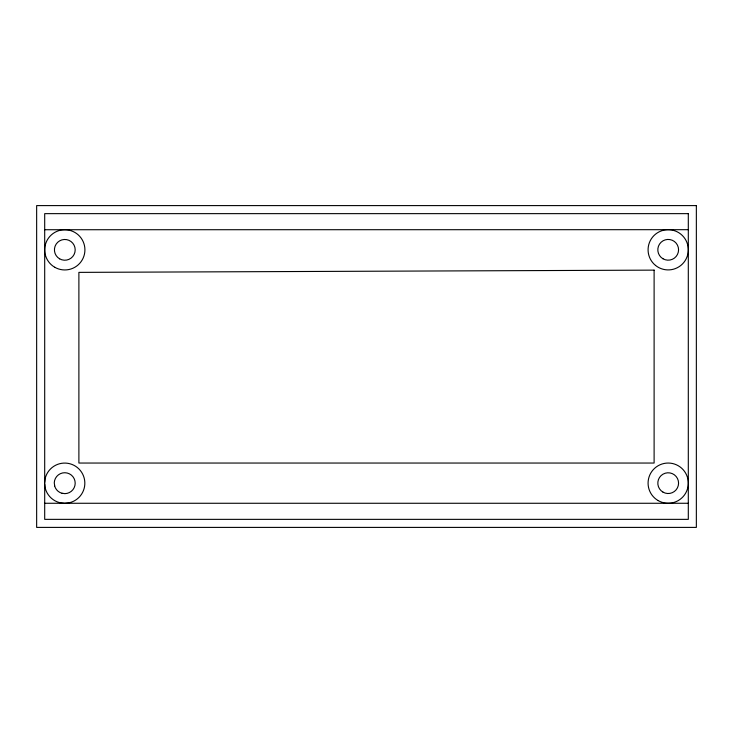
<?xml version="1.0" encoding="UTF-8"?>
<svg xmlns="http://www.w3.org/2000/svg" width="733" height="733" viewBox="0 0 733 733"><rect width="100%" height="100%" fill="white"/><g stroke="black" fill="none" stroke-linecap="round" stroke-linejoin="round"><path stroke-width="1.1" d="M44.695 482.552L45.299 477.98A20.112 20.112 0 0 1 78.944 468.964A20.112 20.112 0 0 1 69.928 502.618L64.98 503.269M688.305 229.686L44.695 229.731M44.695 503.269L688.305 503.269M64.467 503.269L59.52 502.618A20.112 20.112 0 0 1 45.299 488.398L44.695 483.817M62.039 493.208L64.861 493.648A10.454 10.454 0 0 0 75.187 483.212A10.454 10.454 0 0 0 64.898 472.73A10.454 10.454 0 0 0 54.269 482.855L54.7 485.869M62.021 493.291A10.454 10.454 0 0 1 54.627 485.897M654.111 270.129L654.111 463.045L78.889 463.045L78.889 272.374L654.111 270.129M696.35 205.597L36.65 205.597L36.65 527.403L696.35 527.403L696.35 205.597M688.305 213.642L44.695 213.642L44.695 519.358L688.305 519.358L688.305 213.642M54.755 267.261A20.112 20.112 0 0 0 84.918 249.843A20.112 20.112 0 0 0 54.755 232.425A20.112 20.112 0 0 0 54.755 267.261M655.531 265.428A20.112 20.112 0 0 0 688.058 252.949A20.112 20.112 0 0 0 660.983 231.023A20.112 20.112 0 0 0 655.531 265.428M658.133 500.575A20.112 20.112 0 0 0 688.305 483.157A20.112 20.112 0 0 0 658.133 465.739A20.112 20.112 0 0 0 658.133 500.575M59.62 258.831A10.372 10.372 0 0 0 75.187 249.843A10.372 10.372 0 0 0 59.62 240.864A10.372 10.372 0 0 0 59.62 258.831M663.008 258.786A10.372 10.372 0 0 0 678.566 249.797A10.372 10.372 0 0 0 663.008 240.818A10.372 10.372 0 0 0 663.008 258.786M663.008 492.136A10.372 10.372 0 0 0 678.566 483.157A10.372 10.372 0 0 0 663.008 474.169A10.372 10.372 0 0 0 663.008 492.136"/></g></svg>
